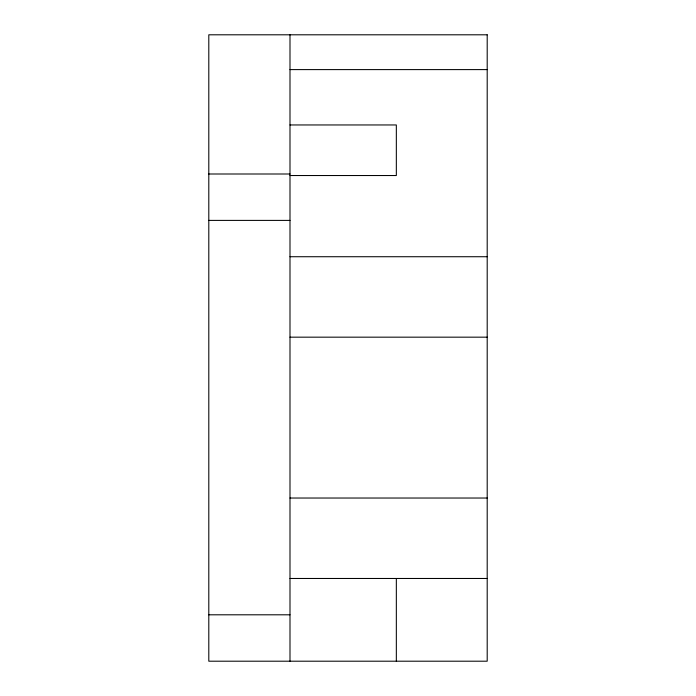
<?xml version="1.0" encoding="UTF-8"?>
<svg xmlns="http://www.w3.org/2000/svg" width="696" height="696" viewBox="0 0 696 696"><rect width="100%" height="100%" fill="white"/><g stroke="black" fill="none" stroke-linecap="round" stroke-linejoin="round"><path stroke-width="1.04" d="M289.997 69.6L487.2 69.6M289.997 124.958L396.337 124.958L396.337 175.531L289.997 175.531M208.8 174L289.997 174M208.8 220.397L289.997 220.397M289.997 256.728L487.2 256.728M289.997 337.168L487.2 337.168M289.997 498.032L487.2 498.032M289.997 578.472L487.2 578.472M208.8 614.803L289.997 614.803M396.337 578.472L396.337 661.2M289.997 34.8L289.997 661.2M487.2 34.8L208.8 34.8L208.8 661.2L487.2 661.2L487.2 34.8"/></g></svg>
